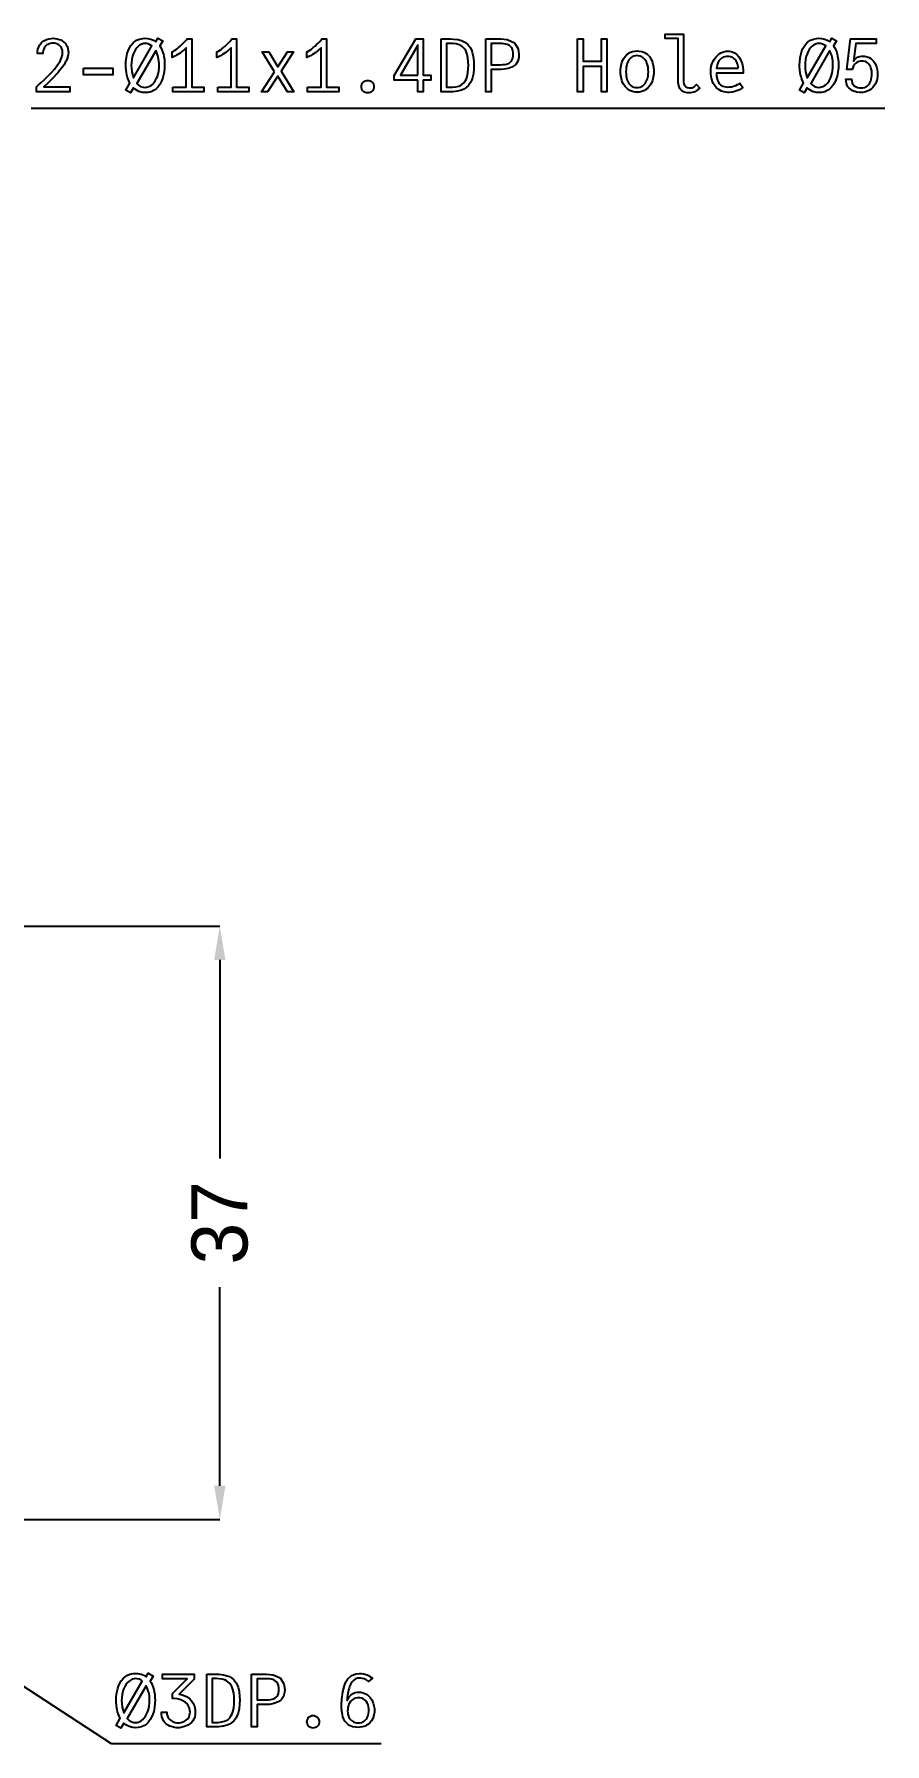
# Model space of a CAD drawing. Header units: millimetres. Extents: x -52 to 298, y -275 to 56.
# Drawn here: x 27.7 to 80.7, y -51 to 55.6 of the extents above; entities that cross this region are included whole.
import ezdxf

# ---------------------------------------------------------------- set-up
doc = ezdxf.new("R2010")
doc.units = ezdxf.units.MM
doc.layers.add('AM_5', color=3, linetype='Continuous', lineweight=25)
doc.dimstyles.new('ISO-25', dxfattribs={"dimtxt": 2.5, "dimasz": 2.5, "dimexe": 1.25, "dimexo": 0.625, "dimtad": 1, "dimtxsty": 'Standard', "dimcen": 2.5, "dimadec": 0, "dimazin": 0, "dimtfac": 1, "dimtmove": 0, "dimatfit": 3, "dimfxl": 1, "dimarcsym": 0})

# ---------------------------------------------------------------- blocks, each defined once
blk = doc.blocks.new('*D8')
at = {"layer": 'AM_5', "color": 0, "lineweight": -2}
for p, q in [((0, 0), (39.25, 0)), ((39.25, -2.1), (39.25, -14.49)), ((39.25, -34.9), (39.25, -22.51)), ((11, -37), (39.25, -37))]:
    blk.add_line(p, q, dxfattribs=at)
at = {"layer": 'AM_5', "color": 0}
for points in [[(39.6, -2.1), (38.9, -2.1), (39.25, 0)], [(38.9, -34.9), (39.6, -34.9), (39.25, -37)]]:
    blk.add_solid(points, dxfattribs=at)
at = {"layer": 'Defpoints', "color": 0}
for p in [(0, 0), (39.25, 0), (11, -37)]:
    blk.add_point(p, dxfattribs=at)
at = {"layer": 'AM_5', "color": 0, "insert": (39.25, -18.5), "char_height": 3.5, "attachment_point": 5, "rotation": 90}
blk.add_mtext('37', dxfattribs=at)

msp = doc.modelspace()

# ---------------------------------------------------------------- linework, layer by layer
at = {"layer": 'AM_5'}
for p, q in [((80.7, 51), (27.5, 51)), ((32.5, -51), (11, -37)), ((49.3, -51), (32.5, -51))]:
    msp.add_line(p, q, dxfattribs=at)
for points in [[(68.509, 51.989), (68.509, 51.989), (68.372, 51.996), (68.196, 52.037), (68.196, 52.037), (68.057, 52.112), (67.983, 52.181), (67.983, 52.181), (67.924, 52.266), (67.86, 52.425), (67.86, 52.425), (67.826, 52.622), (67.819, 52.773), (67.819, 55.385), (67.005, 55.385), (67.005, 55.644), (68.147, 55.644), (68.147, 52.783), (68.147, 52.783), (68.151, 52.679), (68.175, 52.549), (68.175, 52.549), (68.219, 52.449), (68.26, 52.399), (68.26, 52.399), (68.307, 52.36), (68.387, 52.318), (68.387, 52.318), (68.478, 52.295), (68.545, 52.291), (68.545, 52.291), (68.596, 52.293), (68.667, 52.304), (68.667, 52.304), (68.731, 52.323), (68.77, 52.341), (68.77, 52.341), (68.808, 52.363), (68.865, 52.405), (68.865, 52.405), (68.922, 52.456), (68.961, 52.496), (69.173, 52.275), (69.173, 52.275), (69.108, 52.218), (69.014, 52.144), (69.014, 52.144), (68.923, 52.086), (68.865, 52.056), (68.865, 52.056), (68.804, 52.032), (68.703, 52.005), (68.703, 52.005), (68.591, 51.991), (68.509, 51.989)], [(27.953, 52.478), (27.953, 52.478), (28.103, 52.615), (28.316, 52.815), (28.316, 52.815), (28.516, 53.008), (28.642, 53.134), (28.642, 53.134), (28.763, 53.261), (28.936, 53.46), (28.936, 53.46), (29.099, 53.669), (29.202, 53.815), (29.202, 53.815), (29.293, 53.961), (29.391, 54.168), (29.391, 54.168), (29.444, 54.362), (29.454, 54.484), (29.454, 54.484), (29.451, 54.553), (29.435, 54.65), (29.435, 54.65), (29.405, 54.74), (29.377, 54.796), (29.377, 54.796), (29.344, 54.848), (29.285, 54.917), (29.285, 54.917), (29.216, 54.975), (29.164, 55.007), (29.164, 55.007), (29.109, 55.035), (29.021, 55.064), (29.021, 55.064), (28.926, 55.08), (28.86, 55.083), (28.86, 55.083), (28.787, 55.079), (28.684, 55.063), (28.684, 55.063), (28.588, 55.033), (28.528, 55.005), (28.528, 55.005), (28.473, 54.972), (28.399, 54.911), (28.399, 54.911), (28.336, 54.837), (28.301, 54.781), (28.301, 54.781), (28.271, 54.72), (28.239, 54.621), (28.239, 54.621), (28.222, 54.512), (28.219, 54.434), (27.878, 54.434), (27.878, 54.434), (27.883, 54.551), (27.911, 54.713), (27.911, 54.713), (27.962, 54.861), (28.01, 54.951), (28.01, 54.951), (28.066, 55.033), (28.165, 55.141), (28.165, 55.141), (28.28, 55.229), (28.366, 55.278), (28.366, 55.278), (28.457, 55.318), (28.601, 55.362), (28.601, 55.362), (28.754, 55.385), (28.86, 55.39), (28.86, 55.39), (28.96, 55.386), (29.104, 55.364), (29.104, 55.364), (29.243, 55.323), (29.331, 55.285), (29.331, 55.285), (29.415, 55.239), (29.528, 55.156), (29.528, 55.156), (29.625, 55.055), (29.681, 54.978), (29.681, 54.978), (29.728, 54.894), (29.779, 54.757), (29.779, 54.757), (29.806, 54.607), (29.811, 54.5), (29.811, 54.5), (29.804, 54.379), (29.763, 54.192), (29.763, 54.192), (29.688, 54.001), (29.618, 53.87), (29.618, 53.87), (29.538, 53.74), (29.408, 53.552), (29.408, 53.552), (29.267, 53.372), (29.166, 53.257), (29.166, 53.257), (29.058, 53.14), (28.876, 52.95), (28.876, 52.95), (28.671, 52.743), (28.521, 52.596), (28.28, 52.359), (29.909, 52.357), (29.909, 52.05), (27.832, 52.05), (27.832, 52.368), (27.953, 52.478)], [(33.641, 52.591), (33.641, 52.591), (33.594, 52.686), (33.532, 52.837), (33.532, 52.837), (33.481, 52.999), (33.454, 53.114), (33.454, 53.114), (33.431, 53.232), (33.407, 53.414), (33.407, 53.414), (33.394, 53.602), (33.391, 53.731), (33.391, 53.731), (33.397, 53.926), (33.427, 54.199), (33.427, 54.199), (33.483, 54.45), (33.535, 54.605), (33.535, 54.605), (33.597, 54.748), (33.71, 54.938), (33.71, 54.938), (33.846, 55.098), (33.95, 55.187), (33.95, 55.187), (34.063, 55.262), (34.248, 55.342), (34.248, 55.342), (34.452, 55.386), (34.599, 55.394), (34.599, 55.394), (34.749, 55.386), (34.958, 55.34), (34.958, 55.34), (35.149, 55.254), (35.266, 55.176), (35.391, 55.397), (35.691, 55.224), (35.511, 54.91), (35.511, 54.91), (35.568, 54.819), (35.641, 54.671), (35.641, 54.671), (35.702, 54.507), (35.736, 54.39), (35.736, 54.39), (35.763, 54.267), (35.793, 54.073), (35.793, 54.073), (35.809, 53.869), (35.812, 53.727), (35.812, 53.727), (35.806, 53.539), (35.779, 53.271), (35.779, 53.271), (35.727, 53.018), (35.679, 52.858), (35.679, 52.858), (35.62, 52.707), (35.511, 52.506), (35.511, 52.506), (35.377, 52.333), (35.274, 52.233), (35.274, 52.233), (35.16, 52.149), (34.97, 52.058), (34.97, 52.058), (34.758, 52.009), (34.604, 52), (34.604, 52), (34.433, 52.012), (34.198, 52.074), (34.198, 52.074), (33.988, 52.189), (33.862, 52.296), (33.682, 51.986), (33.391, 52.15), (33.641, 52.591)], [(33.732, 53.697), (33.732, 53.697), (33.738, 53.53), (33.767, 53.292), (33.767, 53.292), (33.82, 53.07), (33.869, 52.93), (35.016, 54.912), (35.016, 54.912), (34.939, 54.968), (34.819, 55.028), (34.819, 55.028), (34.693, 55.06), (34.606, 55.067), (34.606, 55.067), (34.514, 55.06), (34.38, 55.023), (34.38, 55.023), (34.253, 54.956), (34.172, 54.894), (34.172, 54.894), (34.095, 54.819), (33.992, 54.686), (33.992, 54.686), (33.903, 54.528), (33.852, 54.408), (33.852, 54.408), (33.809, 54.279), (33.762, 54.074), (33.762, 54.074), (33.737, 53.853), (33.732, 53.697)], [(34.588, 52.328), (34.588, 52.328), (34.688, 52.335), (34.829, 52.374), (34.829, 52.374), (34.961, 52.446), (35.044, 52.513), (35.044, 52.513), (35.121, 52.592), (35.223, 52.731), (35.223, 52.731), (35.309, 52.893), (35.358, 53.015), (35.358, 53.015), (35.398, 53.144), (35.442, 53.346), (35.442, 53.346), (35.466, 53.56), (35.471, 53.708), (35.471, 53.708), (35.468, 53.813), (35.457, 53.964), (35.457, 53.964), (35.436, 54.109), (35.416, 54.202), (35.416, 54.202), (35.392, 54.292), (35.35, 54.419), (35.35, 54.419), (35.299, 54.536), (35.261, 54.609), (34.081, 52.573), (34.081, 52.573), (34.17, 52.485), (34.315, 52.389), (34.315, 52.389), (34.474, 52.337), (34.588, 52.328)], [(36.325, 52.341), (37.163, 52.341), (37.163, 54.803), (37.163, 54.803), (37.118, 54.757), (37.041, 54.687), (37.041, 54.687), (36.955, 54.613), (36.892, 54.562), (36.892, 54.562), (36.826, 54.511), (36.727, 54.439), (36.727, 54.439), (36.627, 54.372), (36.56, 54.33), (36.56, 54.33), (36.494, 54.292), (36.403, 54.245), (36.403, 54.245), (36.321, 54.212), (36.271, 54.198), (36.271, 54.543), (36.271, 54.543), (36.333, 54.573), (36.431, 54.629), (36.431, 54.629), (36.534, 54.699), (36.606, 54.754), (36.606, 54.754), (36.679, 54.812), (36.784, 54.903), (36.784, 54.903), (36.886, 54.997), (36.951, 55.062), (36.951, 55.062), (37.013, 55.126), (37.096, 55.216), (37.096, 55.216), (37.167, 55.298), (37.208, 55.349), (37.499, 55.349), (37.499, 52.341), (38.259, 52.341), (38.259, 52.05), (36.325, 52.05), (36.325, 52.341)], [(39.125, 52.341), (39.963, 52.341), (39.963, 54.803), (39.963, 54.803), (39.918, 54.757), (39.841, 54.687), (39.841, 54.687), (39.755, 54.613), (39.692, 54.562), (39.692, 54.562), (39.626, 54.511), (39.527, 54.439), (39.527, 54.439), (39.427, 54.372), (39.36, 54.33), (39.36, 54.33), (39.294, 54.292), (39.203, 54.245), (39.203, 54.245), (39.121, 54.212), (39.071, 54.198), (39.071, 54.543), (39.071, 54.543), (39.133, 54.573), (39.231, 54.629), (39.231, 54.629), (39.334, 54.699), (39.406, 54.754), (39.406, 54.754), (39.479, 54.812), (39.584, 54.903), (39.584, 54.903), (39.686, 54.997), (39.751, 55.062), (39.751, 55.062), (39.813, 55.126), (39.896, 55.216), (39.896, 55.216), (39.967, 55.298), (40.008, 55.349), (40.299, 55.349), (40.299, 52.341), (41.059, 52.341), (41.059, 52.05), (39.125, 52.05), (39.125, 52.341)], [(42.669, 53.299), (41.9, 54.552), (42.299, 54.552), (42.872, 53.604), (43.475, 54.552), (43.836, 54.552), (43.077, 53.329), (43.873, 52.05), (43.47, 52.05), (42.865, 53.033), (42.226, 52.05), (41.857, 52.05), (42.669, 53.299)], [(44.725, 52.341), (45.563, 52.341), (45.563, 54.803), (45.563, 54.803), (45.518, 54.757), (45.441, 54.687), (45.441, 54.687), (45.355, 54.613), (45.292, 54.562), (45.292, 54.562), (45.226, 54.511), (45.127, 54.439), (45.127, 54.439), (45.027, 54.372), (44.96, 54.33), (44.96, 54.33), (44.894, 54.292), (44.803, 54.245), (44.803, 54.245), (44.721, 54.212), (44.671, 54.198), (44.671, 54.543), (44.671, 54.543), (44.733, 54.573), (44.831, 54.629), (44.831, 54.629), (44.934, 54.699), (45.006, 54.754), (45.006, 54.754), (45.079, 54.812), (45.184, 54.903), (45.184, 54.903), (45.286, 54.997), (45.351, 55.062), (45.351, 55.062), (45.413, 55.126), (45.496, 55.216), (45.496, 55.216), (45.567, 55.298), (45.608, 55.349), (45.899, 55.349), (45.899, 52.341), (46.659, 52.341), (46.659, 52.05), (44.725, 52.05), (44.725, 52.341)], [(51.597, 52.778), (50.123, 52.778), (50.123, 53.074), (51.465, 55.349), (51.916, 55.349), (51.916, 53.085), (52.407, 53.085), (52.407, 52.778), (51.916, 52.778), (51.916, 52.05), (51.597, 52.05), (51.597, 52.778)], [(51.602, 53.085), (51.602, 54.967), (50.514, 53.085), (51.602, 53.085)], [(53.039, 55.349), (53.612, 55.349), (53.612, 55.349), (53.809, 55.342), (54.077, 55.31), (54.077, 55.31), (54.31, 55.248), (54.447, 55.192), (54.447, 55.192), (54.57, 55.121), (54.73, 54.985), (54.73, 54.985), (54.86, 54.812), (54.931, 54.678), (54.931, 54.678), (54.988, 54.525), (55.051, 54.26), (55.051, 54.26), (55.085, 53.95), (55.091, 53.72), (55.091, 53.72), (55.085, 53.492), (55.053, 53.185), (55.053, 53.185), (54.995, 52.918), (54.941, 52.763), (54.941, 52.763), (54.874, 52.625), (54.746, 52.446), (54.746, 52.446), (54.585, 52.301), (54.46, 52.224), (54.46, 52.224), (54.318, 52.161), (54.073, 52.094), (54.073, 52.094), (53.788, 52.057), (53.576, 52.05), (53.039, 52.05), (53.039, 55.349)], [(53.599, 52.332), (53.599, 52.332), (53.755, 52.337), (53.966, 52.362), (53.966, 52.362), (54.148, 52.408), (54.253, 52.45), (54.253, 52.45), (54.346, 52.505), (54.469, 52.614), (54.469, 52.614), (54.568, 52.757), (54.622, 52.87), (54.622, 52.87), (54.667, 53.001), (54.715, 53.233), (54.715, 53.233), (54.74, 53.51), (54.745, 53.72), (54.745, 53.72), (54.74, 53.909), (54.716, 54.162), (54.716, 54.162), (54.67, 54.38), (54.627, 54.506), (54.627, 54.506), (54.575, 54.617), (54.478, 54.76), (54.478, 54.76), (54.36, 54.874), (54.269, 54.934), (54.269, 54.934), (54.167, 54.981), (53.992, 55.033), (53.992, 55.033), (53.792, 55.061), (53.644, 55.067), (53.376, 55.067), (53.376, 52.332), (53.599, 52.332)], [(55.834, 55.349), (56.763, 55.349), (56.763, 55.349), (57.17, 55.311), (57.612, 55.11), (57.612, 55.11), (57.85, 54.737), (57.896, 54.393), (57.896, 54.393), (57.883, 54.2), (57.818, 53.956), (57.818, 53.956), (57.696, 53.764), (57.584, 53.666), (57.584, 53.666), (57.452, 53.589), (57.227, 53.505), (57.227, 53.505), (56.97, 53.46), (56.781, 53.451), (56.171, 53.451), (56.171, 52.05), (55.834, 52.05), (55.834, 55.349)], [(56.612, 53.733), (56.612, 53.733), (56.732, 53.735), (56.893, 53.745), (56.893, 53.745), (57.033, 53.762), (57.114, 53.778), (57.114, 53.778), (57.188, 53.8), (57.287, 53.847), (57.287, 53.847), (57.372, 53.913), (57.421, 53.967), (57.421, 53.967), (57.463, 54.03), (57.507, 54.147), (57.507, 54.147), (57.532, 54.289), (57.536, 54.398), (57.536, 54.398), (57.532, 54.499), (57.51, 54.632), (57.51, 54.632), (57.469, 54.744), (57.431, 54.807), (57.431, 54.807), (57.387, 54.862), (57.309, 54.93), (57.309, 54.93), (57.22, 54.981), (57.153, 55.005), (57.153, 55.005), (57.08, 55.024), (56.96, 55.044), (56.96, 55.044), (56.827, 55.055), (56.731, 55.058), (56.171, 55.058), (56.171, 53.733), (56.612, 53.733)], [(61.555, 55.349), (61.892, 55.349), (61.892, 53.956), (63.038, 53.956), (63.038, 55.349), (63.375, 55.349), (63.375, 52.05), (63.038, 52.05), (63.038, 53.633), (61.892, 53.633), (61.892, 52.05), (61.555, 52.05), (61.555, 55.349)], [(65.265, 52.027), (65.265, 52.027), (65.144, 52.034), (64.974, 52.067), (64.974, 52.067), (64.818, 52.129), (64.721, 52.187), (64.721, 52.187), (64.632, 52.256), (64.513, 52.379), (64.513, 52.379), (64.414, 52.526), (64.358, 52.638), (64.358, 52.638), (64.312, 52.759), (64.262, 52.955), (64.262, 52.955), (64.235, 53.168), (64.23, 53.319), (64.23, 53.319), (64.235, 53.471), (64.261, 53.683), (64.261, 53.683), (64.311, 53.878), (64.356, 53.997), (64.356, 53.997), (64.411, 54.108), (64.509, 54.253), (64.509, 54.253), (64.627, 54.375), (64.717, 54.442), (64.717, 54.442), (64.814, 54.498), (64.972, 54.559), (64.972, 54.559), (65.146, 54.592), (65.27, 54.598), (65.27, 54.598), (65.393, 54.592), (65.565, 54.559), (65.565, 54.559), (65.722, 54.498), (65.819, 54.442), (65.819, 54.442), (65.908, 54.375), (66.025, 54.253), (66.025, 54.253), (66.122, 54.108), (66.176, 53.997), (66.176, 53.997), (66.221, 53.878), (66.269, 53.683), (66.269, 53.683), (66.295, 53.471), (66.3, 53.319), (66.3, 53.319), (66.295, 53.168), (66.268, 52.955), (66.268, 52.955), (66.219, 52.759), (66.173, 52.638), (66.173, 52.638), (66.117, 52.526), (66.019, 52.379), (66.019, 52.379), (65.9, 52.256), (65.811, 52.187), (65.811, 52.187), (65.714, 52.129), (65.557, 52.067), (65.557, 52.067), (65.387, 52.034), (65.265, 52.027)], [(70.908, 52.014), (70.908, 52.014), (70.809, 52.019), (70.661, 52.047), (70.661, 52.047), (70.514, 52.099), (70.417, 52.147), (70.417, 52.147), (70.323, 52.206), (70.194, 52.32), (70.194, 52.32), (70.079, 52.462), (70.011, 52.573), (70.011, 52.573), (69.952, 52.697), (69.889, 52.907), (69.889, 52.907), (69.855, 53.145), (69.848, 53.319), (69.848, 53.319), (69.854, 53.457), (69.884, 53.655), (69.884, 53.655), (69.941, 53.841), (69.994, 53.96), (69.994, 53.96), (70.056, 54.071), (70.164, 54.219), (70.164, 54.219), (70.29, 54.345), (70.384, 54.417), (70.384, 54.417), (70.483, 54.477), (70.638, 54.543), (70.638, 54.543), (70.801, 54.578), (70.913, 54.584), (70.913, 54.584), (71.023, 54.578), (71.179, 54.545), (71.179, 54.545), (71.324, 54.482), (71.414, 54.425), (71.414, 54.425), (71.498, 54.355), (71.61, 54.228), (71.61, 54.228), (71.705, 54.073), (71.758, 53.954), (71.758, 53.954), (71.803, 53.825), (71.851, 53.611), (71.851, 53.611), (71.877, 53.375), (71.882, 53.206), (70.208, 53.206), (70.208, 53.206), (70.212, 53.046), (70.249, 52.837), (70.249, 52.837), (70.32, 52.664), (70.386, 52.569), (70.386, 52.569), (70.467, 52.49), (70.61, 52.405), (70.61, 52.405), (70.783, 52.359), (70.913, 52.35), (70.913, 52.35), (71.015, 52.353), (71.155, 52.368), (71.155, 52.368), (71.28, 52.397), (71.355, 52.423), (71.355, 52.423), (71.425, 52.453), (71.524, 52.503), (71.524, 52.503), (71.616, 52.557), (71.673, 52.596), (71.859, 52.323), (71.859, 52.323), (71.79, 52.271), (71.676, 52.2), (71.676, 52.2), (71.549, 52.138), (71.458, 52.101), (71.458, 52.101), (71.36, 52.07), (71.203, 52.035), (71.203, 52.035), (71.031, 52.017), (70.908, 52.014)], [(75.641, 52.591), (75.641, 52.591), (75.594, 52.686), (75.532, 52.837), (75.532, 52.837), (75.481, 52.999), (75.454, 53.114), (75.454, 53.114), (75.431, 53.232), (75.407, 53.414), (75.407, 53.414), (75.394, 53.602), (75.391, 53.731), (75.391, 53.731), (75.397, 53.926), (75.427, 54.199), (75.427, 54.199), (75.483, 54.45), (75.535, 54.605), (75.535, 54.605), (75.597, 54.748), (75.71, 54.938), (75.71, 54.938), (75.846, 55.098), (75.95, 55.187), (75.95, 55.187), (76.063, 55.262), (76.248, 55.342), (76.248, 55.342), (76.452, 55.386), (76.599, 55.394), (76.599, 55.394), (76.749, 55.386), (76.958, 55.34), (76.958, 55.34), (77.149, 55.254), (77.266, 55.176), (77.391, 55.397), (77.691, 55.224), (77.511, 54.91), (77.511, 54.91), (77.568, 54.819), (77.641, 54.671), (77.641, 54.671), (77.702, 54.507), (77.736, 54.39), (77.736, 54.39), (77.763, 54.267), (77.793, 54.073), (77.793, 54.073), (77.809, 53.869), (77.812, 53.727), (77.812, 53.727), (77.806, 53.539), (77.779, 53.271), (77.779, 53.271), (77.727, 53.018), (77.679, 52.858), (77.679, 52.858), (77.62, 52.707), (77.511, 52.506), (77.511, 52.506), (77.377, 52.333), (77.274, 52.233), (77.274, 52.233), (77.16, 52.149), (76.97, 52.058), (76.97, 52.058), (76.758, 52.009), (76.604, 52), (76.604, 52), (76.433, 52.012), (76.198, 52.074), (76.198, 52.074), (75.988, 52.189), (75.862, 52.296), (75.682, 51.986), (75.391, 52.15), (75.641, 52.591)], [(75.732, 53.697), (75.732, 53.697), (75.738, 53.53), (75.767, 53.292), (75.767, 53.292), (75.82, 53.07), (75.869, 52.93), (77.016, 54.912), (77.016, 54.912), (76.939, 54.968), (76.819, 55.028), (76.819, 55.028), (76.693, 55.06), (76.606, 55.067), (76.606, 55.067), (76.514, 55.06), (76.38, 55.023), (76.38, 55.023), (76.253, 54.956), (76.172, 54.894), (76.172, 54.894), (76.095, 54.819), (75.992, 54.686), (75.992, 54.686), (75.903, 54.528), (75.852, 54.408), (75.852, 54.408), (75.809, 54.279), (75.762, 54.074), (75.762, 54.074), (75.737, 53.853), (75.732, 53.697)], [(76.588, 52.328), (76.588, 52.328), (76.688, 52.335), (76.829, 52.374), (76.829, 52.374), (76.961, 52.446), (77.044, 52.513), (77.044, 52.513), (77.121, 52.592), (77.223, 52.731), (77.223, 52.731), (77.309, 52.893), (77.358, 53.015), (77.358, 53.015), (77.398, 53.144), (77.442, 53.346), (77.442, 53.346), (77.466, 53.56), (77.471, 53.708), (77.471, 53.708), (77.468, 53.813), (77.457, 53.964), (77.457, 53.964), (77.436, 54.109), (77.416, 54.202), (77.416, 54.202), (77.392, 54.292), (77.35, 54.419), (77.35, 54.419), (77.299, 54.536), (77.261, 54.609), (76.081, 52.573), (76.081, 52.573), (76.17, 52.485), (76.315, 52.389), (76.315, 52.389), (76.474, 52.337), (76.588, 52.328)], [(79.217, 52.009), (79.217, 52.009), (79.115, 52.013), (78.968, 52.031), (78.968, 52.031), (78.831, 52.065), (78.744, 52.097), (78.744, 52.097), (78.663, 52.136), (78.554, 52.208), (78.554, 52.208), (78.46, 52.299), (78.406, 52.368), (78.406, 52.368), (78.361, 52.446), (78.311, 52.577), (78.311, 52.577), (78.285, 52.724), (78.28, 52.833), (78.635, 52.833), (78.635, 52.833), (78.641, 52.73), (78.676, 52.597), (78.676, 52.597), (78.74, 52.488), (78.8, 52.428), (78.8, 52.428), (78.87, 52.379), (78.99, 52.325), (78.99, 52.325), (79.128, 52.297), (79.231, 52.291), (79.231, 52.291), (79.319, 52.296), (79.439, 52.321), (79.439, 52.321), (79.545, 52.368), (79.609, 52.412), (79.609, 52.412), (79.665, 52.463), (79.739, 52.551), (79.739, 52.551), (79.798, 52.653), (79.829, 52.728), (79.829, 52.728), (79.855, 52.808), (79.882, 52.933), (79.882, 52.933), (79.897, 53.064), (79.9, 53.156), (79.9, 53.156), (79.897, 53.239), (79.883, 53.361), (79.883, 53.361), (79.856, 53.477), (79.831, 53.553), (79.831, 53.553), (79.801, 53.624), (79.746, 53.72), (79.746, 53.72), (79.677, 53.803), (79.624, 53.852), (79.624, 53.852), (79.566, 53.893), (79.469, 53.937), (79.469, 53.937), (79.36, 53.961), (79.281, 53.966), (79.281, 53.966), (79.196, 53.96), (79.077, 53.931), (79.077, 53.931), (78.967, 53.877), (78.899, 53.827), (78.899, 53.827), (78.837, 53.767), (78.76, 53.662), (78.76, 53.662), (78.703, 53.539), (78.676, 53.447), (78.33, 53.447), (78.567, 55.358), (80.173, 55.358), (80.173, 55.062), (78.89, 55.062), (78.744, 53.968), (78.744, 53.968), (78.792, 54.027), (78.867, 54.103), (78.867, 54.103), (78.946, 54.167), (79.001, 54.201), (79.001, 54.201), (79.059, 54.229), (79.152, 54.26), (79.152, 54.26), (79.254, 54.276), (79.326, 54.279), (79.326, 54.279), (79.438, 54.273), (79.594, 54.242), (79.594, 54.242), (79.736, 54.183), (79.822, 54.129), (79.822, 54.129), (79.902, 54.065), (80.007, 53.952), (80.007, 53.952), (80.093, 53.82), (80.141, 53.721), (80.141, 53.721), (80.18, 53.615), (80.223, 53.448), (80.223, 53.448), (80.246, 53.271), (80.25, 53.147), (80.25, 53.147), (80.245, 53.016), (80.218, 52.831), (80.218, 52.831), (80.167, 52.66), (80.12, 52.554), (80.12, 52.554), (80.064, 52.455), (79.965, 52.324), (79.965, 52.324), (79.846, 52.214), (79.756, 52.152), (79.756, 52.152), (79.66, 52.101), (79.504, 52.045), (79.504, 52.045), (79.336, 52.015), (79.217, 52.009)], [(30.755, 53.515), (32.575, 53.515), (32.575, 53.106), (30.755, 53.106), (30.755, 53.515)], [(65.251, 52.314), (65.251, 52.314), (65.335, 52.319), (65.452, 52.344), (65.452, 52.344), (65.559, 52.39), (65.626, 52.433), (65.626, 52.433), (65.687, 52.485), (65.768, 52.578), (65.768, 52.578), (65.836, 52.69), (65.875, 52.775), (65.875, 52.775), (65.907, 52.866), (65.941, 53.016), (65.941, 53.016), (65.96, 53.18), (65.963, 53.297), (65.963, 53.297), (65.96, 53.418), (65.942, 53.588), (65.942, 53.588), (65.907, 53.742), (65.876, 53.837), (65.876, 53.837), (65.838, 53.924), (65.77, 54.039), (65.77, 54.039), (65.689, 54.134), (65.628, 54.186), (65.628, 54.186), (65.561, 54.23), (65.454, 54.277), (65.454, 54.277), (65.336, 54.302), (65.251, 54.307), (65.251, 54.307), (65.171, 54.302), (65.059, 54.276), (65.059, 54.276), (64.956, 54.229), (64.892, 54.185), (64.892, 54.185), (64.833, 54.132), (64.755, 54.036), (64.755, 54.036), (64.689, 53.921), (64.652, 53.834), (64.652, 53.834), (64.621, 53.738), (64.588, 53.583), (64.588, 53.583), (64.57, 53.414), (64.567, 53.292), (64.567, 53.292), (64.57, 53.175), (64.588, 53.012), (64.588, 53.012), (64.621, 52.863), (64.652, 52.771), (64.652, 52.771), (64.689, 52.687), (64.755, 52.576), (64.755, 52.576), (64.833, 52.484), (64.892, 52.432), (64.892, 52.432), (64.956, 52.39), (65.059, 52.343), (65.059, 52.343), (65.171, 52.319), (65.251, 52.314)], [(71.563, 53.52), (71.563, 53.52), (71.558, 53.606), (71.537, 53.727), (71.537, 53.727), (71.502, 53.839), (71.471, 53.909), (71.471, 53.909), (71.435, 53.973), (71.371, 54.058), (71.371, 54.058), (71.295, 54.129), (71.239, 54.169), (71.239, 54.169), (71.179, 54.202), (71.083, 54.238), (71.083, 54.238), (70.98, 54.258), (70.908, 54.261), (70.908, 54.261), (70.835, 54.258), (70.73, 54.238), (70.73, 54.238), (70.631, 54.202), (70.568, 54.169), (70.568, 54.169), (70.509, 54.129), (70.43, 54.058), (70.43, 54.058), (70.361, 53.973), (70.321, 53.909), (70.321, 53.909), (70.287, 53.839), (70.247, 53.727), (70.247, 53.727), (70.222, 53.606), (70.212, 53.52), (71.563, 53.52)], [(48.463, 51.986), (48.463, 51.986), (48.396, 51.991), (48.307, 52.013), (48.307, 52.013), (48.23, 52.054), (48.185, 52.092), (48.185, 52.092), (48.148, 52.137), (48.107, 52.215), (48.107, 52.215), (48.085, 52.306), (48.081, 52.373), (48.081, 52.373), (48.085, 52.44), (48.107, 52.531), (48.107, 52.531), (48.148, 52.609), (48.185, 52.654), (48.185, 52.654), (48.23, 52.692), (48.307, 52.733), (48.307, 52.733), (48.396, 52.756), (48.463, 52.76), (48.463, 52.76), (48.53, 52.756), (48.621, 52.733), (48.621, 52.733), (48.699, 52.692), (48.744, 52.654), (48.744, 52.654), (48.782, 52.609), (48.823, 52.531), (48.823, 52.531), (48.845, 52.44), (48.849, 52.373), (48.849, 52.373), (48.845, 52.307), (48.823, 52.217), (48.823, 52.217), (48.782, 52.139), (48.744, 52.093), (48.744, 52.093), (48.699, 52.055), (48.621, 52.013), (48.621, 52.013), (48.53, 51.991), (48.463, 51.986)], [(33.041, -49.409), (33.041, -49.409), (32.994, -49.314), (32.932, -49.163), (32.932, -49.163), (32.881, -49.001), (32.854, -48.886), (32.854, -48.886), (32.831, -48.768), (32.807, -48.586), (32.807, -48.586), (32.794, -48.398), (32.791, -48.269), (32.791, -48.269), (32.797, -48.074), (32.827, -47.801), (32.827, -47.801), (32.883, -47.55), (32.935, -47.395), (32.935, -47.395), (32.997, -47.252), (33.11, -47.062), (33.11, -47.062), (33.246, -46.902), (33.35, -46.813), (33.35, -46.813), (33.463, -46.738), (33.648, -46.658), (33.648, -46.658), (33.852, -46.614), (33.999, -46.606), (33.999, -46.606), (34.149, -46.614), (34.358, -46.66), (34.358, -46.66), (34.549, -46.746), (34.666, -46.824), (34.791, -46.603), (35.091, -46.776), (34.911, -47.09), (34.911, -47.09), (34.968, -47.181), (35.041, -47.329), (35.041, -47.329), (35.102, -47.493), (35.136, -47.61), (35.136, -47.61), (35.163, -47.733), (35.193, -47.927), (35.193, -47.927), (35.209, -48.131), (35.212, -48.273), (35.212, -48.273), (35.206, -48.461), (35.179, -48.729), (35.179, -48.729), (35.127, -48.982), (35.079, -49.142), (35.079, -49.142), (35.02, -49.293), (34.911, -49.494), (34.911, -49.494), (34.777, -49.667), (34.674, -49.767), (34.674, -49.767), (34.56, -49.851), (34.37, -49.942), (34.37, -49.942), (34.158, -49.991), (34.004, -50), (34.004, -50), (33.833, -49.988), (33.598, -49.926), (33.598, -49.926), (33.388, -49.811), (33.262, -49.704), (33.082, -50.014), (32.791, -49.85), (33.041, -49.409)], [(35.953, -49.035), (35.953, -49.035), (35.957, -49.113), (35.977, -49.221), (35.977, -49.221), (36.015, -49.32), (36.05, -49.381), (36.05, -49.381), (36.091, -49.438), (36.163, -49.512), (36.163, -49.512), (36.246, -49.574), (36.308, -49.609), (36.308, -49.609), (36.373, -49.637), (36.475, -49.668), (36.475, -49.668), (36.581, -49.685), (36.654, -49.688), (36.654, -49.688), (36.731, -49.685), (36.843, -49.668), (36.843, -49.668), (36.951, -49.637), (37.02, -49.608), (37.02, -49.608), (37.085, -49.573), (37.173, -49.51), (37.173, -49.51), (37.249, -49.435), (37.293, -49.378), (37.293, -49.378), (37.33, -49.316), (37.37, -49.218), (37.37, -49.218), (37.391, -49.111), (37.395, -49.035), (37.395, -49.035), (37.39, -48.928), (37.359, -48.779), (37.359, -48.779), (37.304, -48.646), (37.252, -48.566), (37.252, -48.566), (37.19, -48.493), (37.082, -48.397), (37.082, -48.397), (36.955, -48.319), (36.86, -48.277), (36.86, -48.277), (36.757, -48.242), (36.594, -48.204), (36.594, -48.204), (36.418, -48.184), (36.294, -48.18), (36.294, -47.862), (37.218, -46.956), (35.675, -46.956), (35.675, -46.651), (37.65, -46.651), (37.65, -46.97), (36.706, -47.903), (36.706, -47.903), (36.912, -47.95), (37.174, -48.053), (37.174, -48.053), (37.381, -48.194), (37.487, -48.309), (37.487, -48.309), (37.572, -48.436), (37.664, -48.644), (37.664, -48.644), (37.713, -48.872), (37.723, -49.035), (37.723, -49.035), (37.717, -49.153), (37.683, -49.317), (37.683, -49.317), (37.621, -49.466), (37.564, -49.558), (37.564, -49.558), (37.496, -49.641), (37.381, -49.75), (37.381, -49.75), (37.25, -49.84), (37.153, -49.889), (37.153, -49.889), (37.051, -49.929), (36.896, -49.972), (36.896, -49.972), (36.735, -49.996), (36.626, -50), (36.626, -50), (36.52, -49.996), (36.367, -49.972), (36.367, -49.972), (36.219, -49.929), (36.125, -49.89), (36.125, -49.89), (36.035, -49.841), (35.914, -49.752), (35.914, -49.752), (35.81, -49.644), (35.749, -49.561), (35.749, -49.561), (35.698, -49.47), (35.643, -49.32), (35.643, -49.32), (35.613, -49.155), (35.607, -49.035), (35.953, -49.035)], [(38.439, -46.651), (39.012, -46.651), (39.012, -46.651), (39.209, -46.658), (39.477, -46.69), (39.477, -46.69), (39.71, -46.752), (39.847, -46.808), (39.847, -46.808), (39.97, -46.879), (40.13, -47.015), (40.13, -47.015), (40.26, -47.188), (40.331, -47.322), (40.331, -47.322), (40.388, -47.475), (40.451, -47.74), (40.451, -47.74), (40.485, -48.05), (40.491, -48.28), (40.491, -48.28), (40.485, -48.508), (40.453, -48.815), (40.453, -48.815), (40.395, -49.082), (40.341, -49.237), (40.341, -49.237), (40.274, -49.375), (40.146, -49.554), (40.146, -49.554), (39.985, -49.699), (39.86, -49.776), (39.86, -49.776), (39.718, -49.839), (39.473, -49.906), (39.473, -49.906), (39.188, -49.943), (38.976, -49.95), (38.439, -49.95), (38.439, -46.651)], [(41.234, -46.651), (42.163, -46.651), (42.163, -46.651), (42.57, -46.689), (43.012, -46.89), (43.012, -46.89), (43.25, -47.263), (43.296, -47.607), (43.296, -47.607), (43.283, -47.8), (43.218, -48.044), (43.218, -48.044), (43.096, -48.236), (42.984, -48.334), (42.984, -48.334), (42.852, -48.411), (42.627, -48.495), (42.627, -48.495), (42.37, -48.54), (42.181, -48.549), (41.571, -48.549), (41.571, -49.95), (41.234, -49.95), (41.234, -46.651)], [(47.876, -49.977), (47.876, -49.977), (47.722, -49.97), (47.517, -49.933), (47.517, -49.933), (47.343, -49.863), (47.245, -49.799), (47.245, -49.799), (47.159, -49.722), (47.051, -49.588), (47.051, -49.588), (46.969, -49.43), (46.928, -49.312), (46.928, -49.312), (46.896, -49.183), (46.861, -48.971), (46.861, -48.971), (46.843, -48.736), (46.839, -48.567), (46.839, -48.567), (46.85, -48.218), (46.908, -47.755), (46.908, -47.755), (47.014, -47.361), (47.113, -47.138), (47.113, -47.138), (47.235, -46.951), (47.466, -46.749), (47.466, -46.749), (47.753, -46.64), (47.976, -46.619), (47.976, -46.619), (48.084, -46.623), (48.231, -46.639), (48.231, -46.639), (48.361, -46.67), (48.438, -46.699), (48.438, -46.699), (48.51, -46.733), (48.611, -46.792), (48.611, -46.792), (48.703, -46.86), (48.759, -46.911), (48.509, -47.115), (48.509, -47.115), (48.476, -47.078), (48.419, -47.027), (48.419, -47.027), (48.35, -46.984), (48.298, -46.96), (48.298, -46.96), (48.242, -46.939), (48.15, -46.916), (48.15, -46.916), (48.049, -46.904), (47.976, -46.902), (47.976, -46.902), (47.862, -46.91), (47.709, -46.957), (47.709, -46.957), (47.58, -47.044), (47.507, -47.124), (47.507, -47.124), (47.443, -47.217), (47.364, -47.366), (47.364, -47.366), (47.303, -47.528), (47.273, -47.644), (47.273, -47.644), (47.25, -47.765), (47.219, -47.956), (47.219, -47.956), (47.196, -48.158), (47.185, -48.298), (47.185, -48.298), (47.236, -48.2), (47.322, -48.072), (47.322, -48.072), (47.419, -47.966), (47.491, -47.908), (47.491, -47.908), (47.567, -47.86), (47.691, -47.808), (47.691, -47.808), (47.826, -47.78), (47.922, -47.775), (47.922, -47.775), (48.035, -47.781), (48.194, -47.815), (48.194, -47.815), (48.34, -47.876), (48.431, -47.933), (48.431, -47.933), (48.516, -48.001), (48.627, -48.117), (48.627, -48.117), (48.72, -48.252), (48.772, -48.353), (48.772, -48.353), (48.815, -48.459), (48.861, -48.624), (48.861, -48.624), (48.886, -48.795), (48.891, -48.913), (48.891, -48.913), (48.886, -49.035), (48.858, -49.209), (48.858, -49.209), (48.807, -49.369), (48.76, -49.469), (48.76, -49.469), (48.704, -49.561), (48.604, -49.684), (48.604, -49.684), (48.486, -49.787), (48.397, -49.844), (48.397, -49.844), (48.302, -49.892), (48.151, -49.944), (48.151, -49.944), (47.99, -49.972), (47.876, -49.977)], [(33.132, -48.303), (33.132, -48.303), (33.138, -48.47), (33.167, -48.708), (33.167, -48.708), (33.22, -48.93), (33.269, -49.07), (34.416, -47.088), (34.416, -47.088), (34.339, -47.032), (34.219, -46.972), (34.219, -46.972), (34.093, -46.94), (34.006, -46.933), (34.006, -46.933), (33.914, -46.94), (33.78, -46.977), (33.78, -46.977), (33.653, -47.044), (33.572, -47.106), (33.572, -47.106), (33.495, -47.181), (33.392, -47.314), (33.392, -47.314), (33.303, -47.472), (33.252, -47.592), (33.252, -47.592), (33.209, -47.721), (33.162, -47.926), (33.162, -47.926), (33.137, -48.147), (33.132, -48.303)], [(33.988, -49.672), (33.988, -49.672), (34.088, -49.665), (34.229, -49.626), (34.229, -49.626), (34.361, -49.554), (34.444, -49.487), (34.444, -49.487), (34.521, -49.408), (34.623, -49.269), (34.623, -49.269), (34.709, -49.107), (34.758, -48.985), (34.758, -48.985), (34.798, -48.856), (34.842, -48.654), (34.842, -48.654), (34.866, -48.44), (34.871, -48.292), (34.871, -48.292), (34.868, -48.187), (34.857, -48.036), (34.857, -48.036), (34.836, -47.891), (34.816, -47.798), (34.816, -47.798), (34.792, -47.708), (34.75, -47.581), (34.75, -47.581), (34.699, -47.464), (34.661, -47.391), (33.481, -49.427), (33.481, -49.427), (33.57, -49.515), (33.715, -49.611), (33.715, -49.611), (33.874, -49.663), (33.988, -49.672)], [(38.999, -49.668), (38.999, -49.668), (39.155, -49.663), (39.366, -49.638), (39.366, -49.638), (39.548, -49.592), (39.653, -49.55), (39.653, -49.55), (39.746, -49.495), (39.869, -49.386), (39.869, -49.386), (39.968, -49.243), (40.022, -49.13), (40.022, -49.13), (40.067, -48.999), (40.115, -48.767), (40.115, -48.767), (40.14, -48.49), (40.145, -48.28), (40.145, -48.28), (40.14, -48.091), (40.116, -47.838), (40.116, -47.838), (40.07, -47.62), (40.027, -47.494), (40.027, -47.494), (39.975, -47.383), (39.878, -47.24), (39.878, -47.24), (39.76, -47.126), (39.669, -47.066), (39.669, -47.066), (39.567, -47.019), (39.392, -46.967), (39.392, -46.967), (39.192, -46.939), (39.044, -46.933), (38.776, -46.933), (38.776, -49.668), (38.999, -49.668)], [(42.012, -48.267), (42.012, -48.267), (42.132, -48.265), (42.293, -48.255), (42.293, -48.255), (42.433, -48.238), (42.514, -48.222), (42.514, -48.222), (42.588, -48.2), (42.687, -48.153), (42.687, -48.153), (42.772, -48.087), (42.821, -48.033), (42.821, -48.033), (42.863, -47.97), (42.907, -47.853), (42.907, -47.853), (42.932, -47.711), (42.936, -47.602), (42.936, -47.602), (42.932, -47.501), (42.91, -47.368), (42.91, -47.368), (42.869, -47.256), (42.831, -47.193), (42.831, -47.193), (42.787, -47.138), (42.709, -47.07), (42.709, -47.07), (42.62, -47.019), (42.553, -46.995), (42.553, -46.995), (42.48, -46.976), (42.36, -46.956), (42.36, -46.956), (42.227, -46.945), (42.131, -46.942), (41.571, -46.942), (41.571, -48.267), (42.012, -48.267)], [(47.881, -49.691), (47.881, -49.691), (47.963, -49.687), (48.076, -49.666), (48.076, -49.666), (48.178, -49.627), (48.239, -49.591), (48.239, -49.591), (48.295, -49.547), (48.368, -49.471), (48.368, -49.471), (48.428, -49.38), (48.461, -49.312), (48.461, -49.312), (48.488, -49.238), (48.517, -49.119), (48.517, -49.119), (48.533, -48.99), (48.536, -48.899), (48.536, -48.899), (48.533, -48.813), (48.518, -48.691), (48.518, -48.691), (48.491, -48.577), (48.466, -48.505), (48.466, -48.505), (48.435, -48.438), (48.377, -48.348), (48.377, -48.348), (48.308, -48.272), (48.254, -48.228), (48.254, -48.228), (48.195, -48.191), (48.097, -48.151), (48.097, -48.151), (47.988, -48.13), (47.908, -48.125), (47.908, -48.125), (47.826, -48.13), (47.711, -48.153), (47.711, -48.153), (47.605, -48.195), (47.541, -48.235), (47.541, -48.235), (47.481, -48.281), (47.403, -48.363), (47.403, -48.363), (47.337, -48.46), (47.301, -48.532), (47.301, -48.532), (47.27, -48.608), (47.238, -48.731), (47.238, -48.731), (47.22, -48.862), (47.217, -48.954), (47.217, -48.954), (47.22, -49.037), (47.236, -49.156), (47.236, -49.156), (47.266, -49.266), (47.294, -49.335), (47.294, -49.335), (47.328, -49.399), (47.389, -49.484), (47.389, -49.484), (47.464, -49.556), (47.52, -49.596), (47.52, -49.596), (47.582, -49.63), (47.685, -49.667), (47.685, -49.667), (47.799, -49.687), (47.881, -49.691)], [(45.063, -50.014), (45.063, -50.014), (44.996, -50.009), (44.907, -49.987), (44.907, -49.987), (44.83, -49.946), (44.785, -49.908), (44.785, -49.908), (44.748, -49.863), (44.707, -49.785), (44.707, -49.785), (44.685, -49.694), (44.681, -49.627), (44.681, -49.627), (44.685, -49.56), (44.707, -49.469), (44.707, -49.469), (44.748, -49.391), (44.785, -49.346), (44.785, -49.346), (44.83, -49.308), (44.907, -49.267), (44.907, -49.267), (44.996, -49.244), (45.063, -49.24), (45.063, -49.24), (45.13, -49.244), (45.221, -49.267), (45.221, -49.267), (45.299, -49.308), (45.344, -49.346), (45.344, -49.346), (45.382, -49.391), (45.423, -49.469), (45.423, -49.469), (45.445, -49.56), (45.449, -49.627), (45.449, -49.627), (45.445, -49.693), (45.423, -49.783), (45.423, -49.783), (45.382, -49.861), (45.344, -49.907), (45.344, -49.907), (45.299, -49.945), (45.221, -49.987), (45.221, -49.987), (45.13, -50.009), (45.063, -50.014)]]:
    msp.add_lwpolyline(points, dxfattribs=at)

# ---------------------------------------------------------------- dimensions: what is measured, and where the dimension line sits
dim = msp.add_linear_dim(base=(39.25, 0), p1=(11, -37), p2=(0, 0), angle=90, text='37', dimstyle='ISO-25', override={"dimtxt": 3.5, "dimasz": 2.1, "dimexe": 0, "dimexo": 0, "dimgap": 1.05}, dxfattribs=at)
dim.commit()
dim.dimension.update_dxf_attribs({"geometry": '*D8', "text_midpoint": (39.25, -18.5), "dimtype": 160, "text_rotation": 90})

doc.saveas('drawing.dxf')
